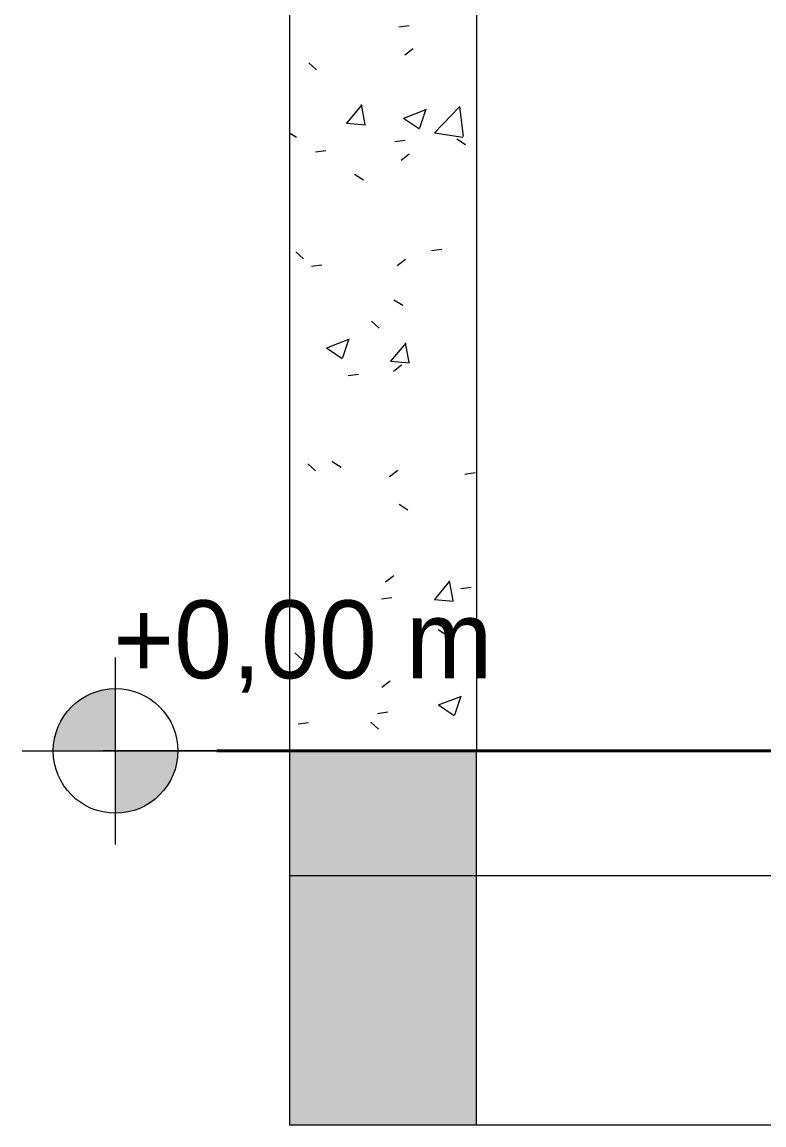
# Model space of a CAD drawing. Header units: metres. Extents: x -24.8 to 3.4, y -2.1 to 25.8.
# Drawn here: x -5.938 to -5.343, y -0.3 to 0.585 of the extents above; entities that cross this region are included whole.
import ezdxf

# ---------------------------------------------------------------- set-up
doc = ezdxf.new("R2010")
doc.units = ezdxf.units.M
doc.linetypes.add('IMPORT-DASHED2 _4_', pattern=[0.375, 0.25, -0.125])
doc.linetypes.add('IMPORT-HIDDEN2 _2_', pattern=[0.1875, 0.125, -0.0625])
for name, color, linetype, lineweight in [('001_Dark_1 10', 7, 'Continuous', 5), ('A-DETL', 7, 'Continuous', 5), ('A-DETL-GENF', 7, 'Continuous', 5), ('A-WALL', 7, 'Continuous', 9), ('G-ANNO-DIMS', 7, 'Continuous', 5), ('KIRYA - PAREDE', 7, 'Continuous', 40), ('KIRYA - PISO', 7, 'Continuous', 5), ('KIRYA - PROJEÇÃO', 7, 'IMPORT-DASHED2 _4_', 5), ('KIRYA - SQUADRIA', 7, 'Continuous', 5), ('LAYOUT-MOBILIA', 7, 'Continuous', 5), ('LAYOUT-WC_COZINHA', 7, 'Continuous', 5), ('S-COLS', 7, 'Continuous', 5)]:
    doc.layers.add(name, color=color, linetype=linetype, lineweight=lineweight)
doc.layers.add('1095_ARQ_BASE_dwg', color=7, linetype='Continuous', lineweight=5, true_color=0x767676)
doc.layers.add('A-FLOR', color=7, linetype='Continuous', lineweight=9, true_color=0x007f00)
doc.styles.add('Century Gothic_3', font='GOTHIC.TTF', dxfattribs={"height": 0.0625})

# ---------------------------------------------------------------- blocks, each defined once
blk = doc.blocks.new('Pilar retangular - 15 x 30 cm-3622251-BB')
at = {"layer": 'S-COLS', "true_color": 0xeaeaea}
h = blk.add_hatch(dxfattribs=at)
h.set_pattern_fill('FP_14', color=254, style=0, pattern_type=2)
h.set_pattern_definition([(50, (-10.52, 1.491), (0.18219, -0.015938), [0.01905, -0.20955]), (355, (-10.52, 1.491), (-0.035242, 0.191059), [0.01524, -0.16764]), (100.451, (-10.505, 1.49), (0.146942, 0.17512), [0.01619, -0.17809]), (46.184, (-10.52, 1.542), (0.271077, -0.042045), [0.02858, -0.31433]), (96.636, (-10.497, 1.539), (0.237407, 0.247433), [0.02429, -0.26714]), (351.184, (-10.52, 1.542), (0.237406, 0.247428), [0.02286, -0.25146]), (21, (-10.495, 1.529), (0.15162, -0.102267), [0.01905, -0.20955]), (326, (-10.495, 1.529), (0.061803, 0.18419), [0.01524, -0.16764]), (71.451, (-10.482, 1.521), (0.213418, 0.081924), [0.01619, -0.17809]), (37.5, (-10.52, 1.491), (0.0030864, 0.084551), [0.00838, -0.15723, 0.00838, -0.1618, -0.16828]), (37.5, (-10.52, 1.491), (0.0030864, 0.084551), [-0.33579, 0.00838, -0.15989]), (7.5, (-10.52, 1.491), (0.0668157, 0.1001782), [0.00838, -0.08865, 0.00838, -0.15342, -0.06414]), (7.5, (-10.52, 1.491), (0.0668157, 0.1001782), [-0.25883, 0.00838, -0.05575]), (327.5, (-10.577, 1.491), (0.1355866, -0.0057276), [0.00838, -0.05512, 0.00838, -0.18974, -0.26289]), (327.5, (-10.577, 1.491), (0.1355866, -0.0057276), [-0.26162, 0.00838, -0.25451]), (317.5, (-10.602, 1.491), (0.148125, 0.025429), [0.00838, -0.07417, 0.00838, -0.12319, -0.18669]), (317.5, (-10.602, 1.491), (0.148125, 0.025429), [-0.21412, 0.00838, -0.17831])])
h.paths.add_polyline_path([(-11.9001, 0), (-11.9001, 2.7), (-12.0501, 2.7), (-12.0501, 0)])
h.paths.add_polyline_path([(-12.0501, 3), (-11.9001, 3), (-11.9001, 3.01), (-12.0501, 3.01)])
at = {"layer": 'S-COLS', "color": 253, "true_color": 0xaaaaaa}
for p, q in [((-12.0501, 2.7), (-12.0501, 0)), ((-11.9001, 2.7), (-11.9001, 0))]:
    blk.add_line(p, q, dxfattribs=at)
blk = doc.blocks.new('1095_ARQ_BASE_dwg_A$C331B23C5-3610872-BB')
at = {"layer": 'LAYOUT-WC_COZINHA'}
for p, q in [((-11.63855, 0), (-11.68205, 0)), ((-11.63855, 0), (-11.68205, 0)), ((-11.57736, 0), (-11.63855, 0)), ((-11.57736, 0), (-11.63855, 0)), ((-11.5001, 0), (-11.57736, 0)), ((-11.51892, 0), (-11.57736, 0)), ((-11.46945, 0), (-11.53075, 0)), ((-11.47515, 0), (-11.52505, 0)), ((-11.47837, 0), (-11.52183, 0)), ((-11.42919, 0), (-11.5001, 0)), ((-11.42284, 0), (-11.48236, 0)), ((-11.36165, 0), (-11.42919, 0)), ((-11.36165, 0), (-11.42284, 0)), ((-11.31815, 0), (-11.36165, 0)), ((-11.31815, 0), (-11.36165, 0)), ((-11.1001, 0), (-11.9001, 0)), ((-11.9001, 0), (-11.1001, 0))]:
    blk.add_line(p, q, dxfattribs=at)
at = {"layer": 'LAYOUT-WC_COZINHA', "flags": 128}
for points in [[(-11.68205, 0), (-11.6959, 0), (-11.68205, 0)], [(-11.4765, 0), (-11.48745, 0), (-11.51326, 0), (-11.52489, 0)], [(-11.31815, 0), (-11.3043, 0), (-11.31815, 0)]]:
    blk.add_lwpolyline(points, dxfattribs=at)
blk = doc.blocks.new('1095_ARQ_BASE_dwg__U15-3610873-BB')
at = {"layer": 'KIRYA - SQUADRIA'}
for p, q in [((-11.81509, 0), (-11.82509, 0)), ((-11.80509, 0), (-11.80009, 0)), ((-11.1301, 0), (-11.7351, 0)), ((-11.70011, 0), (-11.70511, 0)), ((-11.69011, 0), (-11.68011, 0)), ((-11.82509, 0), (-11.80509, 0)), ((-11.7701, 0), (-11.8201, 0)), ((-11.8201, 0), (-11.7701, 0)), ((-11.7601, 0), (-11.8201, 0)), ((-11.8201, 0), (-11.7701, 0)), ((-11.77645, 0), (-11.81509, 0)), ((-11.8001, 0), (-11.7351, 0)), ((-11.80009, 0), (-11.77645, 0)), ((-11.7701, 0), (-11.77645, 0)), ((-11.77645, 0), (-11.7701, 0)), ((-11.7351, 0), (-11.7701, 0)), ((-11.7701, 0), (-11.7601, 0)), ((-11.7351, 0), (-11.72875, 0)), ((-11.72875, 0), (-11.7351, 0)), ((-11.72875, 0), (-11.69011, 0)), ((-11.70511, 0), (-11.72875, 0)), ((-11.68011, 0), (-11.70011, 0)), ((-11.1301, 0), (-11.1401, 0)), ((-11.1401, 0), (-11.0801, 0)), ((-11.0801, 0), (-11.1301, 0)), ((-11.0801, 0), (-11.1301, 0))]:
    blk.add_line(p, q, dxfattribs=at)
at = {"layer": 'KIRYA - SQUADRIA', "flags": 128}
blk.add_lwpolyline([(-11.1151, 0), (-11.1301, 0), (-11.0801, 0)], dxfattribs=at)
blk = doc.blocks.new('1095_ARQ_BASE_dwg_A$C052F64AC-3610875-BB')
at = {"layer": 'LAYOUT-MOBILIA'}
for p, q in [((-11.88201, 0), (-10.31822, 0)), ((-11.9001, 0), (-10.30011, 0)), ((-10.30011, 0), (-11.9001, 0)), ((-11.9001, 0), (-10.30011, 0))]:
    blk.add_line(p, q, dxfattribs=at)
at = {"layer": 'LAYOUT-MOBILIA', "flags": 128}
blk.add_lwpolyline([(-10.30011, 0), (-11.9001, 0), (-10.3001, 0)], dxfattribs=at)
blk = doc.blocks.new('1095_ARQ_BASE_dwg-3608001-BB')
at = {"layer": '001_Dark_1 10', "flags": 128}
for points in [[(-12.1724, 0), (-11.73251, 0), (-11.73565, 0), (-12.17554, 0)], [(-12.16976, 0), (-11.72987, 0), (-11.73301, 0), (-12.1729, 0)], [(-12.1654, 0), (-11.72551, 0), (-11.72865, 0), (-12.16854, 0)], [(-12.11388, 0), (-12.11161, 0), (-11.79416, 0), (-11.79643, 0)], [(-12.11124, 0), (-12.10897, 0), (-11.79153, 0), (-11.79379, 0)], [(-12.10688, 0), (-12.10462, 0), (-11.78717, 0), (-11.78944, 0)]]:
    blk.add_lwpolyline(points, close=True, dxfattribs=at)
at = {"layer": 'KIRYA - PAREDE'}
for p, q in [((-11.80831, 0), (-12.10831, 0)), ((-11.76198, 0), (-12.06198, 0)), ((-11.72844, 0), (-12.02844, 0)), ((-10.81024, 0), (-12.0501, 0)), ((-12.0501, 0), (-9.2501, 0)), ((-11.8001, 0), (-11.9001, 0)), ((-11.9001, 0), (-10.81024, 0)), ((-9.4001, 0), (-11.9001, 0)), ((-11.9001, 0), (-11.8001, 0))]:
    blk.add_line(p, q, dxfattribs=at)
at = {"layer": 'KIRYA - PISO'}
for p, q in [((-11.8001, 0), (-11.1001, 0)), ((-9.05347, 0), (-12.19948, 0)), ((-9.05347, 0), (-12.19948, 0)), ((-9.05347, 0), (-12.19948, 0)), ((-9.05347, 0), (-12.19948, 0)), ((-9.05347, 0), (-12.19948, 0))]:
    blk.add_line(p, q, dxfattribs=at)
at = {"layer": 'KIRYA - PROJEÇÃO'}
for p, q in [((-10.81024, 0), (-12.19948, 0)), ((-12.19948, 0), (-9.05347, 0))]:
    blk.add_line(p, q, dxfattribs=at)
at = {"layer": 'KIRYA - SQUADRIA', "linetype": 'IMPORT-HIDDEN2 _2_'}
for p, q in [((-12.05011, 0), (-11.99769, 0)), ((-11.9001, 0), (-12.05011, 0)), ((-11.9001, 0), (-12.05011, 0)), ((-12.05011, 0), (-11.99769, 0)), ((-11.99769, 0), (-11.98769, 0)), ((-11.99769, 0), (-11.98769, 0)), ((-11.98769, 0), (-11.9001, 0)), ((-11.98769, 0), (-11.9001, 0)), ((-11.9651, 0), (-11.9851, 0)), ((-11.9851, 0), (-11.9651, 0))]:
    blk.add_line(p, q, dxfattribs=at)
for name in ['1095_ARQ_BASE_dwg_A$C331B23C5-3610872-BB', '1095_ARQ_BASE_dwg_A$C052F64AC-3610875-BB', '1095_ARQ_BASE_dwg__U15-3610873-BB']:
    blk.add_blockref(name, (0, 0))
blk = doc.blocks.new('Elevações de ponto - Padrão-77235-BB')
at = {"layer": 'G-ANNO-DIMS', "true_color": 0xff0000}
h = blk.add_hatch(color=1, dxfattribs=at)
edge = h.paths.add_edge_path()
edge.add_line((-12.18969, 0), (-12.23969, 0))
edge.add_arc((-12.18969, 0), 0.05, 90, 180, ccw=False)
edge.add_line((-12.18969, 0.05), (-12.18969, 0))
h = blk.add_hatch(color=1, dxfattribs=at)
edge = h.paths.add_edge_path()
edge.add_line((-12.18969, 0), (-12.13969, 0))
edge.add_arc((-12.18969, 0), 0.05, -90, 0, ccw=False)
edge.add_line((-12.18969, -0.05), (-12.18969, 0))
at = {"layer": 'G-ANNO-DIMS'}
for p, q in [((-12.18969, -0.075), (-12.18969, 0.075)), ((-12.26469, 0), (-11.83969, 0))]:
    blk.add_line(p, q, dxfattribs=at)
blk.add_circle((-12.18969, 0), 0.05, dxfattribs=at)

msp = doc.modelspace()

# ---------------------------------------------------------------- hatches: boundary and pattern name
at = {"layer": 'A-DETL-GENF', "true_color": 0x808080}
h = msp.add_hatch(dxfattribs=at)
h.set_pattern_fill('FP_16', color=8, style=0, pattern_type=2)
h.set_pattern_definition([(50, (-4.19308, 1.491), (0.18219, -0.015938), [0.01905, -0.20955]), (355, (-4.19308, 1.491), (-0.035242, 0.191059), [0.01524, -0.16764]), (100.451, (-4.17808, 1.49), (0.146942, 0.17512), [0.01619, -0.17809]), (46.184, (-4.19308, 1.542), (0.271077, -0.042045), [0.02858, -0.31433]), (96.636, (-4.17008, 1.539), (0.237407, 0.247433), [0.02429, -0.26714]), (351.184, (-4.19308, 1.542), (0.237406, 0.247428), [0.02286, -0.25146]), (21, (-4.16808, 1.529), (0.15162, -0.102267), [0.01905, -0.20955]), (326, (-4.16808, 1.529), (0.061803, 0.18419), [0.01524, -0.16764]), (71.451, (-4.15508, 1.521), (0.213418, 0.081924), [0.01619, -0.17809]), (37.5, (-4.193084, 1.491), (0.0030864, 0.084551), [0.00838, -0.15723, 0.00838, -0.1618, -0.16827]), (37.5, (-4.193084, 1.491), (0.0030864, 0.084551), [-0.33579, 0.00838, -0.15989]), (7.5, (-4.19308, 1.491), (0.0668157, 0.1001782), [0.00838, -0.08865, 0.00838, -0.15342, -0.06413]), (7.5, (-4.19308, 1.491), (0.0668157, 0.1001782), [-0.25883, 0.00838, -0.05575]), (327.5, (-4.250084, 1.491), (0.1355866, -0.0057276), [0.00838, -0.05512, 0.00838, -0.18974, -0.26289]), (327.5, (-4.250084, 1.491), (0.1355866, -0.0057276), [-0.26162, 0.00838, -0.25451]), (317.5, (-4.27508, 1.491), (0.148125, 0.025429), [0.00838, -0.07417, 0.00838, -0.12319, -0.18669]), (317.5, (-4.27508, 1.491), (0.148125, 0.025429), [-0.21412, 0.00838, -0.17831])])
h.paths.add_polyline_path([(-5.72318, -0.3), (-5.57318, -0.3), (-5.57318, 0), (-5.72318, 0), (-5.72318, -0.1)])
h.paths.add_polyline_path([(-2.92318, -0.3), (-2.92318, 0), (-3.07318, 0), (-3.07318, -0.3)])
h.paths.add_polyline_path([(-5.72318, 2.7), (-5.57318, 2.7), (-5.57318, 3), (-5.72318, 3), (-5.72318, 2.9)])
h.paths.add_polyline_path([(-2.92318, 2.7), (-2.92318, 3), (-3.07318, 3), (-3.07318, 2.7)])

# ---------------------------------------------------------------- linework, layer by layer
at = {"layer": 'A-DETL'}
for p, q in [((-5.57318, 0), (-5.72318, 0)), ((-5.72318, 0), (-5.72318, -0.3)), ((-5.57318, -0.3), (-5.57318, 0)), ((-5.72318, -0.3), (-5.57318, -0.3))]:
    msp.add_line(p, q, dxfattribs=at)
at = {"layer": 'A-FLOR', "color": 9, "true_color": 0xaad4aa}
for p, q in [((-3.07318, 0), (-5.57318, 0)), ((-5.72318, -0.1), (-2.92318, -0.1))]:
    msp.add_line(p, q, dxfattribs=at)
at = {"layer": 'A-WALL', "color": 253, "true_color": 0xaaaaaa}
for p, q in [((-5.57318, 0), (-5.72318, 0)), ((-5.72318, 0), (-5.72318, -0.3)), ((-5.57318, -0.3), (-5.57318, 0)), ((-5.72318, -0.3), (-2.92318, -0.3))]:
    msp.add_line(p, q, dxfattribs=at)
at = {"layer": 'G-ANNO-DIMS'}
msp.add_line((-5.65243, 0), (-5.86278, 0), dxfattribs=at)
at = {"layer": 'G-ANNO-DIMS', "lineweight": 25}
msp.add_line((-5.65243, 0), (-5.7318, 0), dxfattribs=at)

# ---------------------------------------------------------------- block references
at = {"layer": '1095_ARQ_BASE_dwg', "color": 7}
msp.add_blockref('1095_ARQ_BASE_dwg-3608001-BB', (6.32692, 0), dxfattribs=at)
at = {"layer": 'G-ANNO-DIMS', "color": 1, "true_color": 0xff0000}
msp.add_blockref('Elevações de ponto - Padrão-77235-BB', (6.32692, 0), dxfattribs=at)
at = {"layer": 'S-COLS', "color": 253, "true_color": 0xaaaaaa}
msp.add_blockref('Pilar retangular - 15 x 30 cm-3622251-BB', (6.32692, 0), dxfattribs=at)

# ---------------------------------------------------------------- texts
at = {"layer": 'G-ANNO-DIMS', "insert": (-5.86456, 0.12072), "char_height": 0.0625, "width": 0.3852743, "attachment_point": 1, "line_spacing_factor": 0.984502, "style": 'Century Gothic_3'}
msp.add_mtext('+0,00 m', dxfattribs=at)

doc.saveas('drawing.dxf')
